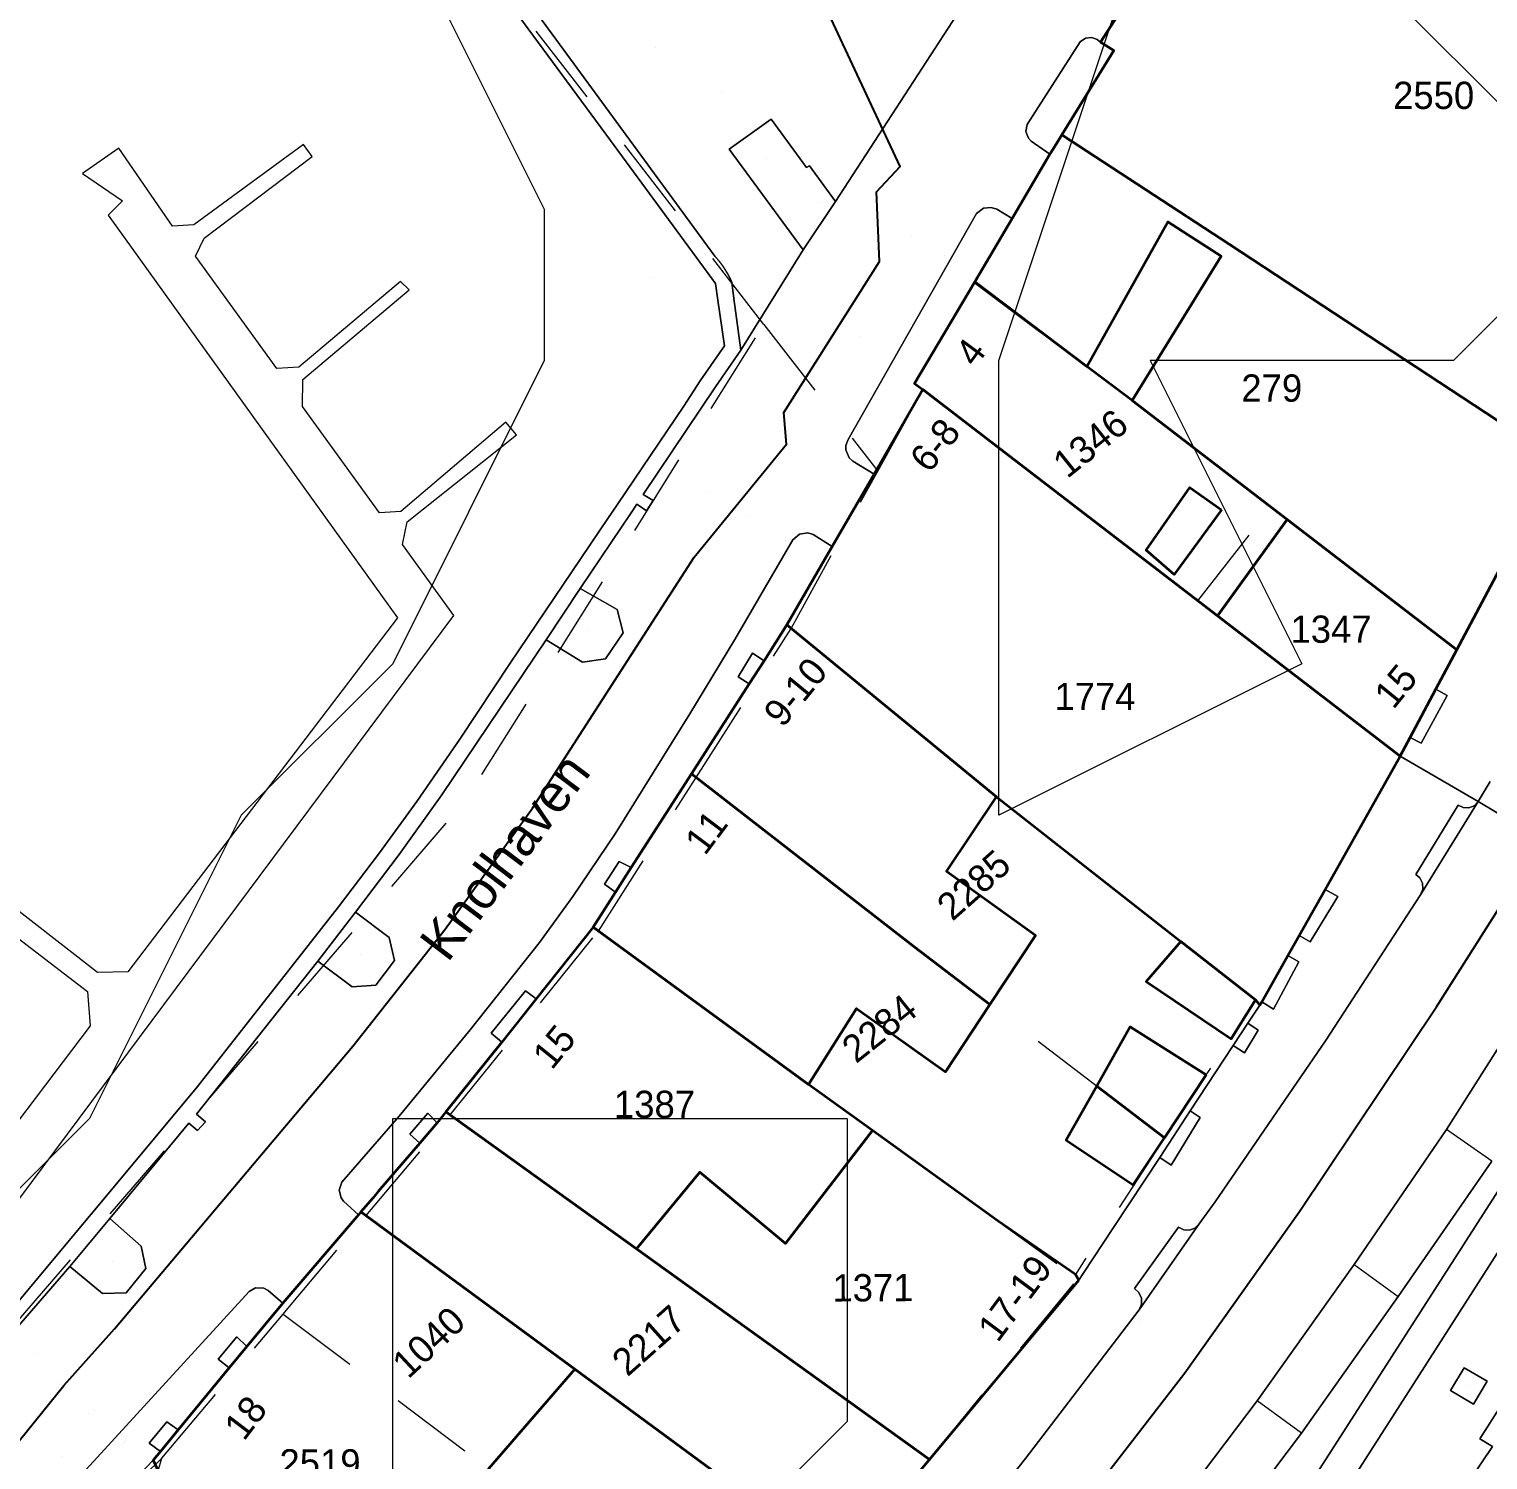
# Model space of a CAD drawing. Header units: metres. Extents: x 0 to 105485, y 0 to 425721.
# Drawn here: x 105230.5 to 105278.64, y 425566.23 to 425613.44 of the extents above; entities that cross this region are included whole.
import ezdxf
from ezdxf.enums import TextEntityAlignment as Align

# ---------------------------------------------------------------- set-up
doc = ezdxf.new("R2010")
doc.units = ezdxf.units.M
doc.header["$MEASUREMENT"] = 0
doc.linetypes.add('KG-PERCEEL-SO', pattern=[19, 5.5, -4, 5.5, -4])
for name, color, linetype, lineweight in [('B-XX-GK-KADEMUUR-G', 150, 'Continuous', 18), ('B-XX-GR-BEPLANTING_CULTUUR_VASTE PLANTENVAK-G', 90, 'Continuous', 18), ('B-XX-GR-BOOM-G', 90, 'Continuous', 13), ('B-XX-GR-STRUIK-G', 90, 'Continuous', 13), ('B-XX-IE-MEUBILAIR-G', 7, 'Continuous', 18), ('B-XX-IE-MEUBILAIR_WATERWEGMEUBILAIR-G', 150, 'Continuous', 18), ('B-XX-IE-MEUBILAIR_WEGMEUBILAIR-G', 7, 'Continuous', 18), ('B-XX-KG-GRENS_PERCEEL-G', 150, 'KG-PERCEEL-SO', 18), ('B-XX-KG-GRENS_PERCEEL-T', 150, 'KG-PERCEEL-SO', 18), ('B-XX-KW-KUNSTWERK_STEIGER-G', 170, 'Continuous', 18), ('B-XX-OG-BEBOUWING-G', 7, 'Continuous', 35), ('B-XX-OG-BEBOUWING_HUISNUMMER-T', 7, 'Continuous', 18), ('B-XX-OG-BEBOUWING_STRAATNAAM-T', 7, 'Continuous', 18), ('B-XX-OG-GRENS-G', 7, 'Continuous', 18), ('B-XX-OG-TERREIN_ERF-G', 7, 'Continuous', 18), ('B-XX-OG-WATER_HAVEN-G', 170, 'Continuous', 18), ('B-XX-VH-ONVERHARD_ZAND-G', 210, 'Continuous', 18), ('B-XX-VH-OPENVERHARDING-G', 90, 'Continuous', 18), ('B-XX-VH-OPENVERHARDING_SIERBESTRATING-G', 90, 'Continuous', 18), ('B-XX-VW-MARKERING-G', 7, 'Continuous', 18)]:
    doc.layers.add(name, color=color, linetype=linetype, lineweight=lineweight)
doc.layers.add('GIS-WEGVAKKEN', color=2, linetype='Continuous')

msp = doc.modelspace()

# ---------------------------------------------------------------- linework, layer by layer
at = {"layer": 'B-XX-GK-KADEMUUR-G', "ltscale": 0.5}
for points in [[(105245.054, 425616.057), (105249.686, 425609.76), (105253.15, 425605.045), (105253.224, 425604.495), (105253.45, 425602.986), (105252.648, 425601.839), (105252.102, 425600.999), (105249.907, 425597.748), (105249.602, 425597.295), (105246.375, 425592.517), (105244.721, 425590.008), (105243.292, 425587.953), (105242.064, 425586.266), (105240.713, 425584.484), (105236.031, 425578.511), (105229.011, 425570.107)], [(105229.306, 425569.692), (105231.841, 425572.617), (105233.161, 425574.193), (105235.772, 425577.338), (105236.06, 425577.104), (105236.319, 425577.388), (105236.021, 425577.639), (105240.026, 425582.685), (105241.274, 425584.305), (105242.711, 425586.209), (105244.119, 425588.17), (105247.562, 425593.288), (105248.69, 425594.984), (105250.046, 425597.003), (105250.343, 425597.445), (105250.555, 425597.761), (105250.878, 425597.55), (105251.096, 425597.889), (105250.763, 425598.082), (105253.15, 425601.64), (105253.991, 425602.841), (105253.757, 425604.554), (105253.687, 425605.095), (105253.687, 425605.095), (105253.683, 425605.104), (105253.679, 425605.114), (105253.675, 425605.123), (105253.67, 425605.133), (105253.666, 425605.142), (105253.662, 425605.151), (105253.657, 425605.161), (105253.653, 425605.17), (105253.649, 425605.179), (105253.644, 425605.189), (105253.64, 425605.198), (105253.635, 425605.207), (105253.631, 425605.217), (105253.626, 425605.226), (105253.622, 425605.235), (105253.617, 425605.244), (105253.613, 425605.254), (105253.608, 425605.263), (105253.603, 425605.272), (105253.598, 425605.281), (105253.594, 425605.29), (105253.589, 425605.299), (105253.584, 425605.308), (105253.579, 425605.317), (105253.574, 425605.327), (105253.57, 425605.336), (105253.565, 425605.345), (105253.56, 425605.354), (105253.555, 425605.363), (105253.55, 425605.372), (105253.544, 425605.381), (105253.539, 425605.39), (105253.534, 425605.399), (105253.529, 425605.407), (105253.524, 425605.416), (105253.519, 425605.425), (105253.513, 425605.434), (105253.508, 425605.443), (105253.503, 425605.452), (105253.498, 425605.461), (105253.492, 425605.469), (105253.487, 425605.478), (105253.481, 425605.487), (105253.476, 425605.496), (105253.47, 425605.504), (105253.465, 425605.513), (105253.459, 425605.522), (105253.454, 425605.53), (105253.448, 425605.539), (105253.443, 425605.548), (105253.437, 425605.556), (105253.431, 425605.565), (105253.425, 425605.573), (105253.42, 425605.582), (105253.414, 425605.591), (105253.408, 425605.599), (105253.402, 425605.608), (105253.396, 425605.616), (105253.391, 425605.624), (105253.385, 425605.633), (105253.379, 425605.641), (105253.373, 425605.65), (105253.367, 425605.658), (105253.361, 425605.666), (105253.355, 425605.675), (105253.348, 425605.683), (105253.342, 425605.691), (105253.336, 425605.7), (105253.33, 425605.708), (105253.324, 425605.716), (105253.318, 425605.724), (105253.311, 425605.732), (105253.305, 425605.741), (105253.299, 425605.749), (105253.292, 425605.757), (105253.286, 425605.765), (105253.28, 425605.773), (105253.273, 425605.781), (105253.267, 425605.789), (105253.26, 425605.797), (105253.254, 425605.805), (105253.247, 425605.813), (105253.241, 425605.821), (105253.234, 425605.829), (105253.227, 425605.837), (105253.221, 425605.845), (105253.214, 425605.853), (105253.207, 425605.86), (105253.201, 425605.868), (105253.194, 425605.876), (105253.187, 425605.884), (105253.18, 425605.891), (105253.174, 425605.899), (105253.167, 425605.907), (105253.16, 425605.915), (105253.153, 425605.922), (105253.146, 425605.93), (105253.139, 425605.937), (105253.132, 425605.945), (105253.132, 425605.945), (105246.38, 425615.172)]]:
    msp.add_lwpolyline(points, dxfattribs=at)
at = {"layer": 'B-XX-GR-BEPLANTING_CULTUUR_VASTE PLANTENVAK-G', "ltscale": 0.5}
msp.add_lwpolyline([(105257.112, 425607.754), (105256.257, 425608.923), (105256.159, 425608.871), (105254.984, 425610.472), (105253.6, 425609.481), (105256.044, 425606.156)], close=True, dxfattribs=at)
at = {"layer": 'B-XX-GR-BOOM-G', "color": 0, "true_color": 0x604a38}
for points in [[(105254.85, 425609.186, 2.146), (105254.85, 425609.186, 4.946)], [(105248.97, 425593.615, 2.089), (105248.97, 425593.615, 4.889)], [(105241.451, 425582.9, 2.079), (105241.451, 425582.9, 4.879)], [(105233.266, 425572.774, 2.083), (105233.266, 425572.774, 4.883)], [(105278.048, 425568.686, 3.113), (105278.048, 425568.686, 5.913)]]:
    msp.add_polyline3d(points, dxfattribs=at)
at = {"layer": 'B-XX-GR-STRUIK-G', "ltscale": 0.5}
for points in [[(105254.753, 425592.599), (105254.369, 425592.851), (105253.899, 425592.072), (105254.265, 425591.84)], [(105276.924, 425591.658), (105276.079, 425590.069), (105276.436, 425589.875), (105277.296, 425591.456)], [(105250.372, 425585.773), (105249.976, 425585.972), (105249.493, 425585.227), (105249.854, 425584.965)], [(105273.269, 425585.054), (105272.411, 425583.533), (105272.78, 425583.324), (105273.687, 425584.819)], [(105272.037, 425582.871), (105271.179, 425581.35), (105271.57, 425581.109), (105272.402, 425582.666)], [(105247.236, 425581.444), (105246.88, 425581.707), (105245.75, 425580.314), (105246.096, 425580.019)], [(105270.72, 425580.638), (105270.238, 425579.905), (105270.611, 425579.659), (105271.062, 425580.413)], [(105243.967, 425577.357), (105243.665, 425577.674), (105243.066, 425576.974), (105243.394, 425576.688)], [(105268.817, 425577.745), (105267.809, 425576.213), (105268.19, 425575.962), (105269.14, 425577.532)], [(105237.683, 425569.973), (105237.359, 425570.29), (105236.745, 425569.556), (105237.107, 425569.273)], [(105235.42, 425567.221), (105235.045, 425567.493), (105234.464, 425566.782), (105234.833, 425566.507)]]:
    msp.add_lwpolyline(points, close=True, dxfattribs=at)
at = {"layer": 'B-XX-IE-MEUBILAIR-G', "color": 0, "true_color": 0x604a38}
for points in [[(105253.34, 425611.352, 2.109), (105253.34, 425611.352, 5.109)], [(105257.337, 425608.047, 2.148), (105257.337, 425608.047, 5.148)], [(105256.655, 425607.713, 2.131), (105256.655, 425607.713, 5.131)], [(105258.478, 425607.239, 2.211), (105258.478, 425607.239, 5.211)], [(105259.622, 425606.629, 2.265), (105259.622, 425606.629, 5.265)], [(105260.718, 425605.982, 2.32), (105260.718, 425605.982, 5.32)], [(105257.891, 425603.284, 2.221), (105257.891, 425603.284, 3.721)], [(105251.61, 425598.894, 2.033), (105251.61, 425598.894, 5.033)], [(105252.859, 425598.16, 2.085), (105252.859, 425598.16, 5.085)], [(105254.188, 425597.373, 2.137), (105254.188, 425597.373, 5.137)], [(105255.477, 425596.572, 2.211), (105255.477, 425596.572, 5.211)], [(105271.279, 425580.922, 2.528), (105271.279, 425580.922, 4.028)], [(105273.281, 425580.059, 2.401), (105273.281, 425580.059, 3.901)], [(105241.863, 425575.04, 2.211), (105241.863, 425575.04, 3.711)], [(105269.636, 425574.746, 2.37), (105269.636, 425574.746, 3.87)], [(105267.161, 425570.777, 2.36), (105267.161, 425570.777, 3.86)], [(105230.679, 425569.73, 2.058), (105230.679, 425569.73, 5.058)], [(105231.458, 425568.637, 2.089), (105231.458, 425568.637, 5.089)], [(105231.563, 425568.782, 2.088), (105231.563, 425568.782, 5.088)], [(105232.474, 425567.765, 2.126), (105232.474, 425567.765, 5.126)], [(105232.655, 425567.858, 2.129), (105232.655, 425567.858, 5.129)], [(105235.182, 425567.807, 2.247), (105235.182, 425567.807, 3.747)], [(105233.609, 425566.818, 2.183), (105233.609, 425566.818, 5.183)], [(105233.668, 425566.86, 2.183), (105233.668, 425566.86, 5.183)], [(105231.575, 425566.35, 2.122), (105231.575, 425566.35, 3.622)], [(105263.379, 425566.275, 2.354), (105263.379, 425566.275, 3.854)]]:
    msp.add_polyline3d(points, dxfattribs=at)
at = {"layer": 'B-XX-IE-MEUBILAIR_WATERWEGMEUBILAIR-G', "color": 0, "true_color": 0x604a38}
for points in [[(105251.105, 425605.233, 1.324), (105251.105, 425605.233, 2.824)], [(105237.959, 425584.963, 0), (105237.959, 425584.963, 1.5)]]:
    msp.add_polyline3d(points, dxfattribs=at)
at = {"layer": 'B-XX-IE-MEUBILAIR_WEGMEUBILAIR-G', "color": 0, "true_color": 0x604a38}
msp.add_polyline3d([(105251.185, 425612.832, 2.07), (105251.185, 425612.832, 3.57)], dxfattribs=at)
at = {"layer": 'B-XX-KG-GRENS_PERCEEL-G', "ltscale": 0.5, "flags": 128}
for points in [[(105254.747, 425603.697), (105236.924, 425626.641), (105240.378, 425646.823)], [(105264.577, 425609.948), (105266.299, 425612.734), (105265.85, 425612.998), (105269.908, 425619.285), (105270.326, 425619.08), (105272.385, 425622.224), (105273.103, 425621.813), (105273.662, 425622.622), (105280.936, 425618.007), (105281.024, 425618.127), (105289.106, 425613.101), (105286.312, 425608.88), (105286.94, 425608.527), (105281.208, 425599.576), (105280.494, 425599.511)], [(105261.687, 425605.079), (105264.301, 425609.501), (105264.577, 425609.948)], [(105264.577, 425609.948), (105280.494, 425599.511)], [(105261.687, 425605.079), (105259.72, 425601.751), (105259.99, 425601.545)], [(105261.687, 425605.079), (105266.901, 425601.185), (105271.483, 425597.669)], [(105102.855, 425457.251), (105113.429, 425463.212), (105126.736, 425472.787), (105143.804, 425488.16), (105176.104, 425517.108), (105213.894, 425553.271), (105230.091, 425570.765), (105244.911, 425587.989), (105254.747, 425603.697)], [(105254.747, 425603.697), (105258.508, 425598.857)], [(105258.508, 425598.857), (105259.99, 425601.545)], [(105259.99, 425601.545), (105264.515, 425598.073), (105269.071, 425594.576)], [(105277.618, 425592.962), (105280.972, 425599.277), (105280.494, 425599.511)], [(105255.646, 425593.667), (105258.508, 425598.857)], [(105269.071, 425594.576), (105271.483, 425597.669)], [(105271.483, 425597.669), (105277.618, 425592.962)], [(105269.071, 425594.576), (105275.75, 425589.451)], [(105252.511, 425588.742), (105255.646, 425593.667)], [(105255.646, 425593.667), (105262.424, 425588.105), (105270.962, 425581.411)], [(105275.75, 425589.451), (105277.618, 425592.962)], [(105270.962, 425581.411), (105271.116, 425581.239), (105275.75, 425589.451)], [(105249.287, 425583.677), (105252.511, 425588.742)], [(105252.511, 425588.742), (105259.695, 425583.169), (105267.971, 425576.862)], [(105244.397, 425577.614), (105244.911, 425578.251), (105249.287, 425583.677)], [(105249.287, 425583.677), (105257.299, 425577.837), (105258.33, 425577.096)], [(105267.971, 425576.862), (105269.348, 425578.932), (105270.962, 425581.411)], [(105241.62, 425574.294), (105243.993, 425577.114), (105244.397, 425577.614)], [(105244.397, 425577.614), (105250.54, 425573.199)], [(105250.54, 425573.199), (105252.64, 425575.726), (105255.458, 425573.367), (105258.33, 425577.096)], [(105258.33, 425577.096), (105265.113, 425572.216)], [(105267.971, 425576.862), (105265.026, 425572.345), (105265.113, 425572.216)], [(105238.884, 425571.044), (105239.15, 425571.36), (105241.62, 425574.294)], [(105241.62, 425574.294), (105248.51, 425569.223)], [(105250.54, 425573.199), (105260.209, 425566.25)], [(105260.209, 425566.25), (105265.113, 425572.216)], [(105234.881, 425566.288), (105238.884, 425571.044)], [(105238.884, 425571.044), (105245.666, 425565.942)], [(105245.666, 425565.942), (105248.51, 425569.223)], [(105248.51, 425569.223), (105257.295, 425562.757)], [(105229.774, 425561.299), (105234.881, 425566.288)], [(105239.394, 425561.658), (105234.765, 425565.871), (105234.881, 425566.288)], [(105257.295, 425562.757), (105260.209, 425566.25)]]:
    msp.add_lwpolyline(points, dxfattribs=at)
at = {"layer": 'B-XX-KW-KUNSTWERK_STEIGER-G', "ltscale": 0.5}
for points in [[(105228.964, 425573.234), (105244.523, 425594.089), (105242.825, 425596.432), (105242.981, 425597.184), (105246.587, 425600.048), (105246.231, 425600.466), (105242.772, 425597.523), (105242.066, 425597.479), (105239.524, 425600.987), (105239.536, 425601.88), (105243.046, 425604.841), (105242.758, 425605.116), (105239.407, 425602.282), (105238.681, 425602.237), (105235.989, 425605.949), (105236.277, 425606.54), (105239.843, 425609.237), (105239.56, 425609.634), (105235.943, 425606.979), (105235.237, 425606.936), (105233.461, 425609.513), (105232.263, 425608.679), (105233.584, 425607.773), (105233.113, 425607.3), (105242.657, 425594.012), (105233.761, 425582.333), (105232.755, 425582.317), (105227.025, 425586.764)], [(105226.55, 425586.192), (105232.43, 425581.683), (105232.522, 425580.559), (105228.293, 425574.99)]]:
    msp.add_lwpolyline(points, dxfattribs=at)
at = {"layer": 'B-XX-OG-BEBOUWING-G', "ltscale": 0.5}
msp.add_lwpolyline([(105269.908, 425619.285), (105265.853, 425613.003), (105266.299, 425612.734), (105264.577, 425609.948), (105270.102, 425606.343), (105280.494, 425599.511), (105281.208, 425599.576), (105281.543, 425600.098), (105281.974, 425600.772), (105283.149, 425602.606), (105286.837, 425608.365), (105286.257, 425608.743), (105286.382, 425608.931), (105288.224, 425611.692), (105288.233, 425611.619), (105288.337, 425611.8), (105288.243, 425611.875), (105288.464, 425612.227), (105289.002, 425613.081), (105288.93, 425613.125), (105286.437, 425614.652)], dxfattribs=at)
for points in [[(105277.618, 425592.962), (105280.972, 425599.277), (105280.494, 425599.511), (105270.102, 425606.343), (105264.577, 425609.948), (105264.301, 425609.501), (105264.188, 425609.308), (105262.938, 425607.189), (105261.705, 425605.097), (105265.403, 425602.304), (105268.078, 425607.075), (105269.839, 425605.944), (105266.901, 425601.185), (105272.021, 425597.256)], [(105261.705, 425605.097), (105259.72, 425601.751), (105259.99, 425601.545), (105269.722, 425594.077), (105272.021, 425597.256), (105266.901, 425601.185), (105265.403, 425602.304)], [(105259.99, 425601.545), (105258.383, 425598.76), (105257.003, 425596.368), (105255.51, 425593.779), (105262.424, 425588.105), (105268.508, 425583.332), (105270.966, 425581.416), (105271.116, 425581.239), (105271.179, 425581.35), (105272.037, 425582.871), (105272.411, 425583.533), (105273.269, 425585.054), (105275.75, 425589.451), (105269.722, 425594.077)], [(105269.849, 425597.577), (105268.289, 425595.449), (105267.359, 425596.246), (105268.801, 425598.312)], [(105275.75, 425589.451), (105276.079, 425590.069), (105276.924, 425591.658), (105277.618, 425592.962), (105272.021, 425597.256), (105269.722, 425594.077)], [(105255.51, 425593.779), (105254.753, 425592.599), (105254.265, 425591.84), (105252.355, 425588.863), (105259.695, 425583.169), (105262.207, 425581.255), (105263.712, 425583.53), (105260.776, 425585.65), (105262.424, 425588.105)], [(105252.355, 425588.863), (105250.372, 425585.773), (105249.854, 425584.965), (105249.11, 425583.806), (105256.219, 425578.614), (105257.806, 425581.129), (105260.742, 425579.039), (105262.207, 425581.255), (105259.695, 425583.169)], [(105256.219, 425578.614), (105249.11, 425583.806), (105247.236, 425581.444), (105246.096, 425580.019), (105244.254, 425577.716), (105250.54, 425573.199), (105252.64, 425575.726), (105255.458, 425573.367), (105258.33, 425577.096)], [(105268.508, 425583.332), (105267.358, 425582.012), (105270.172, 425580.129), (105270.966, 425581.416)], [(105269.348, 425578.932), (105266.834, 425580.519), (105265.732, 425578.568), (105267.971, 425576.862)], [(105265.732, 425578.568), (105264.721, 425576.779), (105266.937, 425575.308), (105267.971, 425576.862)], [(105250.54, 425573.199), (105244.254, 425577.716), (105243.967, 425577.357), (105243.394, 425576.688), (105242.024, 425575.087), (105241.841, 425574.872), (105241.452, 425574.418), (105248.51, 425569.223), (105257.295, 425562.757), (105260.209, 425566.25)], [(105265.146, 425572.167), (105265.026, 425572.345), (105262.48, 425574.11), (105258.33, 425577.096), (105255.458, 425573.367), (105252.64, 425575.726), (105250.54, 425573.199), (105260.209, 425566.25)], [(105248.51, 425569.223), (105241.452, 425574.418), (105241.37, 425574.322), (105238.876, 425571.407), (105237.683, 425569.973), (105237.107, 425569.273), (105235.42, 425567.221), (105234.833, 425566.507), (105234.597, 425566.22), (105234.765, 425565.871), (105239.395, 425561.659), (105241.452, 425563.871), (105242.996, 425562.704), (105243.569, 425563.502), (105244.079, 425563.149), (105245.993, 425565.691), (105245.663, 425565.939)], [(105257.295, 425562.757), (105248.51, 425569.223), (105245.663, 425565.939), (105245.993, 425565.691), (105254.491, 425559.397)]]:
    msp.add_lwpolyline(points, close=True, dxfattribs=at)
at = {"layer": 'B-XX-OG-GRENS-G'}
msp.add_polyline3d([(105227.5, 425632.5, 1.041), (105237.5, 425622.5, 0.906), (105242.5, 425617.5, 1.115), (105247.5, 425607.5, 1.877), (105247.5, 425602.5, 0.764), (105242.5, 425592.5, 1.544), (105237.5, 425587.5, 2.099), (105232.5, 425577.5, 1.138), (105227.5, 425572.5, 1.625)], dxfattribs=at)
for points in [[(105267.5, 425617.5, 2.531), (105272.5, 425617.5, 2.629), (105282.5, 425607.5, 2.334), (105277.5, 425602.5, 2.637), (105267.5, 425602.5, 2.773), (105272.5, 425592.5, 2.582), (105262.5, 425587.5, 3.66), (105262.5, 425602.5, 2.434)], [(105242.5, 425577.5, 2.231), (105257.5, 425577.5, 2.447), (105257.5, 425567.5, 2.452), (105252.5, 425562.5, 2.438), (105242.5, 425562.5, 2.477)]]:
    msp.add_polyline3d(points, close=True, dxfattribs=at)
at = {"layer": 'B-XX-OG-TERREIN_ERF-G', "ltscale": 0.5}
for points in [[(105269.839, 425605.944), (105268.078, 425607.075), (105265.403, 425602.304), (105266.901, 425601.185)], [(105267.359, 425596.246), (105268.289, 425595.449), (105269.849, 425597.577), (105268.801, 425598.312)], [(105270.238, 425579.905), (105270.72, 425580.638), (105271.116, 425581.239), (105270.966, 425581.416), (105270.172, 425580.129), (105267.358, 425582.012), (105268.508, 425583.332), (105262.424, 425588.105), (105260.776, 425585.65), (105263.712, 425583.53), (105262.207, 425581.255), (105260.742, 425579.039), (105257.806, 425581.129), (105256.219, 425578.614), (105258.33, 425577.096), (105262.48, 425574.11), (105265.026, 425572.345), (105265.146, 425572.167), (105265.287, 425572.381), (105266.289, 425573.904), (105267.809, 425576.213), (105268.817, 425577.745)], [(105265.732, 425578.568), (105266.834, 425580.519), (105269.348, 425578.932), (105267.971, 425576.862), (105266.937, 425575.308), (105264.721, 425576.779)]]:
    msp.add_lwpolyline(points, close=True, dxfattribs=at)
at = {"layer": 'B-XX-OG-WATER_HAVEN-G', "ltscale": 0.5}
msp.add_lwpolyline([(105229.011, 425570.107), (105236.031, 425578.511), (105240.713, 425584.484), (105242.064, 425586.266), (105243.292, 425587.953), (105244.721, 425590.008), (105246.375, 425592.517), (105249.602, 425597.295), (105249.907, 425597.748), (105252.102, 425600.999), (105252.648, 425601.839), (105253.45, 425602.986), (105253.224, 425604.495), (105253.15, 425605.045), (105249.686, 425609.76), (105245.054, 425616.057)], dxfattribs=at)
at = {"layer": 'B-XX-VH-ONVERHARD_ZAND-G', "ltscale": 0.5}
for points in [[(105248.69, 425594.984), (105247.562, 425593.288), (105248.762, 425592.549), (105249.52, 425592.665), (105250.105, 425593.521), (105249.903, 425594.285)], [(105241.274, 425584.305), (105240.026, 425582.685), (105241.159, 425581.836), (105241.941, 425581.895), (105242.56, 425582.712), (105242.385, 425583.465)], [(105233.161, 425574.193), (105231.841, 425572.617), (105232.926, 425571.728), (105233.708, 425571.74), (105234.353, 425572.545), (105234.201, 425573.283)], [(105277.41, 425568.517), (105278.161, 425568.069), (105278.613, 425568.828), (105277.862, 425569.275)]]:
    msp.add_lwpolyline(points, close=True, dxfattribs=at)
at = {"layer": 'B-XX-VH-OPENVERHARDING-G', "ltscale": 0.5}
for points in [[(105232.266, 425565.784), (105237.768, 425571.788), (105237.978, 425571.91), (105238.247, 425571.902), (105238.39, 425571.824), (105238.876, 425571.407), (105241.37, 425574.322), (105240.88, 425574.769), (105240.797, 425574.883), (105240.738, 425575.128), (105240.821, 425575.395), (105242.711, 425577.578), (105245.061, 425580.426), (105247.339, 425583.308), (105248.441, 425584.821), (105249.836, 425586.889), (105252.308, 425590.845), (105253.795, 425593.303), (105255.705, 425596.59), (105255.922, 425596.773), (105256.203, 425596.815), (105256.373, 425596.761), (105257.003, 425596.368), (105258.383, 425598.76), (105257.684, 425599.181), (105257.558, 425599.296), (105257.451, 425599.557), (105257.456, 425599.699), (105257.534, 425599.899), (105261.762, 425607.356), (105261.992, 425607.526), (105262.249, 425607.555), (105262.431, 425607.494), (105262.938, 425607.189), (105264.188, 425609.308), (105263.573, 425609.743), (105263.48, 425609.838), (105263.398, 425610.061), (105263.441, 425610.294), (105265.183, 425613.023), (105265.361, 425613.138), (105265.572, 425613.158), (105265.747, 425613.094), (105265.853, 425613.003), (105269.908, 425619.285)], [(105262.691, 425616.343), (105257.112, 425607.754), (105256.044, 425606.156), (105253.991, 425602.841), (105253.15, 425601.64), (105250.763, 425598.082), (105251.096, 425597.889), (105250.878, 425597.55), (105250.555, 425597.761), (105250.343, 425597.445), (105250.046, 425597.003), (105248.69, 425594.984), (105249.903, 425594.285), (105250.105, 425593.521), (105249.52, 425592.665), (105248.762, 425592.549), (105247.562, 425593.288), (105244.119, 425588.17), (105242.711, 425586.209), (105241.274, 425584.305), (105242.385, 425583.465), (105242.56, 425582.712), (105241.941, 425581.895), (105241.159, 425581.836), (105240.026, 425582.685), (105236.021, 425577.639), (105236.319, 425577.388), (105236.06, 425577.104), (105235.772, 425577.338), (105233.161, 425574.193), (105234.201, 425573.283), (105234.353, 425572.545), (105233.708, 425571.74), (105232.926, 425571.728), (105231.841, 425572.617), (105229.306, 425569.692)], [(105280.972, 425599.277), (105277.618, 425592.962), (105276.924, 425591.658), (105277.296, 425591.456), (105276.436, 425589.875), (105276.079, 425590.069), (105275.75, 425589.451), (105278.317, 425587.956), (105278.719, 425588.614)], [(105258.88, 425560.602), (105263.379, 425566.275), (105267.13, 425571.186), (105267.206, 425571.37), (105267.205, 425571.569), (105267.126, 425571.751), (105266.981, 425571.889), (105268.43, 425573.908), (105268.602, 425573.822), (105268.794, 425573.812), (105268.973, 425573.88), (105269.11, 425574.016), (105269.636, 425574.746), (105273.281, 425580.059), (105276.419, 425584.876), (105276.488, 425585.06), (105276.48, 425585.256), (105276.395, 425585.434), (105276.267, 425585.551), (105277.661, 425587.839), (105277.827, 425587.755), (105278.014, 425587.747), (105278.187, 425587.817), (105278.317, 425587.956), (105275.75, 425589.451), (105273.269, 425585.054), (105273.687, 425584.819), (105272.78, 425583.324), (105272.411, 425583.533), (105272.037, 425582.871), (105272.402, 425582.666), (105271.57, 425581.109), (105271.179, 425581.35), (105271.116, 425581.239), (105270.72, 425580.638), (105271.062, 425580.413), (105270.611, 425579.659), (105270.238, 425579.905), (105268.817, 425577.745), (105269.14, 425577.532), (105268.19, 425575.962), (105267.809, 425576.213), (105266.289, 425573.904), (105265.287, 425572.381), (105265.146, 425572.167), (105260.209, 425566.25), (105257.295, 425562.757)], [(105278.719, 425588.614), (105278.317, 425587.956), (105282.538, 425585.434)], [(105281.956, 425584.515), (105277.278, 425577.13), (105274.232, 425572.682), (105271.027, 425568.182), (105267.828, 425563.942)], [(105269.127, 425559.755), (105284.179, 425583.219)], [(105285.339, 425577.837), (105278.379, 425566.933), (105278.797, 425566.674), (105278.084, 425565.632), (105277.891, 425565.693), (105277.655, 425565.852), (105272.098, 425557.236), (105272.491, 425556.918), (105276.93, 425553.207), (105277.067, 425553.361), (105279.957, 425556.777)], [(105278.77, 425576.084), (105275.681, 425571.628), (105272.485, 425567.111), (105269.245, 425562.816), (105267.693, 425560.73), (105268.31, 425560.249), (105267.291, 425558.98), (105266.683, 425559.469), (105265.91, 425558.49), (105262.505, 425554.285), (105259.078, 425550.125), (105254.762, 425544.992), (105252.02, 425541.772), (105251.653, 425541.377), (105248.224, 425537.682), (105248.17, 425537.628), (105247.768, 425537.224), (105244.547, 425533.988), (105244.339, 425533.779), (105244.145, 425533.583), (105240.888, 425530.305), (105240.819, 425530.236), (105239.933, 425529.268)], [(105269.245, 425562.816), (105272.485, 425567.111), (105275.681, 425571.628), (105278.77, 425576.084)]]:
    msp.add_lwpolyline(points, dxfattribs=at)
for points in [[(105265.853, 425613.003), (105265.747, 425613.094), (105265.572, 425613.158), (105265.361, 425613.138), (105265.183, 425613.023), (105263.441, 425610.294), (105263.398, 425610.061), (105263.48, 425609.838), (105263.573, 425609.743), (105264.188, 425609.308), (105264.301, 425609.501), (105264.577, 425609.948), (105266.299, 425612.734)], [(105261.705, 425605.097), (105262.938, 425607.189), (105262.431, 425607.494), (105262.249, 425607.555), (105261.992, 425607.526), (105261.762, 425607.356), (105257.534, 425599.899), (105257.456, 425599.699), (105257.451, 425599.557), (105257.558, 425599.296), (105257.684, 425599.181), (105258.383, 425598.76), (105259.99, 425601.545), (105259.72, 425601.751)], [(105249.976, 425585.972), (105250.372, 425585.773), (105252.355, 425588.863), (105254.265, 425591.84), (105253.899, 425592.072), (105254.369, 425592.851), (105254.753, 425592.599), (105255.51, 425593.779), (105257.003, 425596.368), (105256.373, 425596.761), (105256.203, 425596.815), (105255.922, 425596.773), (105255.705, 425596.59), (105253.795, 425593.303), (105252.308, 425590.845), (105249.836, 425586.889), (105248.441, 425584.821), (105247.339, 425583.308), (105245.061, 425580.426), (105242.711, 425577.578), (105240.821, 425575.395), (105240.738, 425575.128), (105240.797, 425574.883), (105240.88, 425574.769), (105241.37, 425574.322), (105241.452, 425574.418), (105241.841, 425574.872), (105242.024, 425575.087), (105243.394, 425576.688), (105243.066, 425576.974), (105243.665, 425577.674), (105243.967, 425577.357), (105244.254, 425577.716), (105246.096, 425580.019), (105245.75, 425580.314), (105246.88, 425581.707), (105247.236, 425581.444), (105249.11, 425583.806), (105249.854, 425584.965), (105249.493, 425585.227)], [(105274.232, 425572.682), (105277.278, 425577.13), (105281.956, 425584.515), (105282.538, 425585.434), (105278.317, 425587.956), (105276.419, 425584.876), (105273.281, 425580.059), (105269.636, 425574.746), (105269.11, 425574.016), (105267.13, 425571.186), (105263.379, 425566.275), (105258.88, 425560.602), (105254.13, 425554.753), (105253.004, 425553.386), (105252.283, 425552.577), (105256.243, 425549.562), (105257.704, 425551.305), (105261.128, 425555.448), (105264.453, 425559.604), (105267.828, 425563.942), (105271.027, 425568.182)], [(105278.317, 425587.956), (105278.187, 425587.817), (105278.014, 425587.747), (105277.827, 425587.755), (105277.661, 425587.839), (105276.267, 425585.551), (105276.395, 425585.434), (105276.48, 425585.256), (105276.488, 425585.06), (105276.419, 425584.876)], [(105285.667, 425577.652), (105283.924, 425578.79), (105284.578, 425579.793), (105286.058, 425578.821), (105288.524, 425582.712), (105287.276, 425583.444), (105286.238, 425581.87), (105285.079, 425582.629), (105269.974, 425559.033), (105272.098, 425557.236), (105277.655, 425565.852), (105277.891, 425565.693), (105278.084, 425565.632), (105278.797, 425566.674), (105278.379, 425566.933), (105285.339, 425577.837)], [(105285.079, 425582.629), (105284.674, 425582.894), (105284.433, 425583.052), (105284.179, 425583.219), (105269.127, 425559.755), (105269.347, 425559.569), (105269.597, 425559.383), (105269.974, 425559.033)], [(105269.11, 425574.016), (105268.973, 425573.88), (105268.794, 425573.812), (105268.602, 425573.822), (105268.43, 425573.908), (105266.981, 425571.889), (105267.126, 425571.751), (105267.205, 425571.569), (105267.206, 425571.37), (105267.13, 425571.186)], [(105237.107, 425569.273), (105236.745, 425569.556), (105237.359, 425570.29), (105237.683, 425569.973), (105238.876, 425571.407), (105238.39, 425571.824), (105238.247, 425571.902), (105237.978, 425571.91), (105237.768, 425571.788), (105232.266, 425565.784), (105232.121, 425565.537), (105232.085, 425565.399), (105232.048, 425565.26), (105232.052, 425564.974), (105232.134, 425564.7), (105232.341, 425564.398), (105232.62, 425564.147), (105234.597, 425566.22), (105234.833, 425566.507), (105234.464, 425566.782), (105235.045, 425567.493), (105235.42, 425567.221)], [(105277.41, 425568.517), (105277.862, 425569.275), (105278.613, 425568.828), (105278.161, 425568.069)]]:
    msp.add_lwpolyline(points, close=True, dxfattribs=at)
at = {"layer": 'B-XX-VH-OPENVERHARDING_SIERBESTRATING-G', "ltscale": 0.5}
msp.add_lwpolyline([(105246.38, 425615.172), (105253.132, 425605.945), (105253.132, 425605.945), (105253.139, 425605.937), (105253.146, 425605.93), (105253.153, 425605.922), (105253.16, 425605.915), (105253.167, 425605.907), (105253.174, 425605.899), (105253.18, 425605.891), (105253.187, 425605.884), (105253.194, 425605.876), (105253.201, 425605.868), (105253.207, 425605.86), (105253.214, 425605.853), (105253.221, 425605.845), (105253.227, 425605.837), (105253.234, 425605.829), (105253.241, 425605.821), (105253.247, 425605.813), (105253.254, 425605.805), (105253.26, 425605.797), (105253.267, 425605.789), (105253.273, 425605.781), (105253.28, 425605.773), (105253.286, 425605.765), (105253.292, 425605.757), (105253.299, 425605.749), (105253.305, 425605.741), (105253.311, 425605.732), (105253.318, 425605.724), (105253.324, 425605.716), (105253.33, 425605.708), (105253.336, 425605.7), (105253.342, 425605.691), (105253.348, 425605.683), (105253.355, 425605.675), (105253.361, 425605.666), (105253.367, 425605.658), (105253.373, 425605.65), (105253.379, 425605.641), (105253.385, 425605.633), (105253.391, 425605.624), (105253.396, 425605.616), (105253.402, 425605.608), (105253.408, 425605.599), (105253.414, 425605.591), (105253.42, 425605.582), (105253.425, 425605.573), (105253.431, 425605.565), (105253.437, 425605.556), (105253.443, 425605.548), (105253.448, 425605.539), (105253.454, 425605.53), (105253.459, 425605.522), (105253.465, 425605.513), (105253.47, 425605.504), (105253.476, 425605.496), (105253.481, 425605.487), (105253.487, 425605.478), (105253.492, 425605.469), (105253.498, 425605.461), (105253.503, 425605.452), (105253.508, 425605.443), (105253.513, 425605.434), (105253.519, 425605.425), (105253.524, 425605.416), (105253.529, 425605.407), (105253.534, 425605.399), (105253.539, 425605.39), (105253.544, 425605.381), (105253.55, 425605.372), (105253.555, 425605.363), (105253.56, 425605.354), (105253.565, 425605.345), (105253.57, 425605.336), (105253.574, 425605.327), (105253.579, 425605.317), (105253.584, 425605.308), (105253.589, 425605.299), (105253.594, 425605.29), (105253.598, 425605.281), (105253.603, 425605.272), (105253.608, 425605.263), (105253.613, 425605.254), (105253.617, 425605.244), (105253.622, 425605.235), (105253.626, 425605.226), (105253.631, 425605.217), (105253.635, 425605.207), (105253.64, 425605.198), (105253.644, 425605.189), (105253.649, 425605.179), (105253.653, 425605.17), (105253.657, 425605.161), (105253.662, 425605.151), (105253.666, 425605.142), (105253.67, 425605.133), (105253.675, 425605.123), (105253.679, 425605.114), (105253.683, 425605.104), (105253.687, 425605.095), (105253.687, 425605.095), (105253.757, 425604.554), (105253.991, 425602.841), (105256.044, 425606.156), (105253.6, 425609.481), (105254.984, 425610.472), (105256.159, 425608.871), (105256.257, 425608.923), (105257.112, 425607.754), (105262.691, 425616.343)], dxfattribs=at)
at = {"layer": 'B-XX-VW-MARKERING-G', "color": 0, "ltscale": 0.5, "true_color": 0x808080}
for points in [[(105278.77, 425576.084, 2.692), (105277.278, 425577.13, 2.48)], [(105274.232, 425572.682, 2.466), (105275.681, 425571.628, 2.62)], [(105272.485, 425567.111, 2.628), (105271.027, 425568.182, 2.453)]]:
    msp.add_polyline3d(points, dxfattribs=at)
at = {"layer": 'GIS-WEGVAKKEN'}
for points in [[(105228.729, 425565.09), (105231.65, 425568.69), (105233.32, 425570.56), (105241.18, 425579.88), (105244.23, 425583.74), (105247.11, 425587.73), (105252.45, 425596.02), (105255.49, 425599.74), (105255.41, 425600.79), (105258.56, 425605.77), (105258.46, 425608.07), (105259.25, 425608.91), (105255, 425618), (105263.97, 425636.936)], [(105250.624, 425546.38), (105255.09, 425552.03), (105262.67, 425561.37), (105268.64, 425569.11), (105272.42, 425574.43), (105276.94, 425581.18), (105280.77, 425587.22), (105284.564, 425593.542)]]:
    msp.add_lwpolyline(points, dxfattribs=at)

# ---------------------------------------------------------------- texts
at = {"layer": 'B-XX-KG-GRENS_PERCEEL-T'}
for s, p in [('2550', (105276.85, 425611.253)), ('279', (105271.508, 425601.596)), ('1347', (105273.465, 425593.641)), ('1774', (105265.674, 425591.42)), ('1387', (105251.139, 425577.962)), ('2519', (105240.102, 425566.134))]:
    msp.add_text(s, height=0.9, dxfattribs=at).set_placement(p, align=Align.MIDDLE_CENTER)
for s, rotation, p in [('1346', 38.7, (105265.521, 425599.775)), ('2285', 41.7, (105261.669, 425585.206)), ('2284', 38.5, (105258.558, 425580.474)), ('1371', 0.3, (105258.348, 425571.914)), ('2217', 41.7, (105250.948, 425570.179)), ('1040', 43, (105243.684, 425570.119))]:
    msp.add_text(s, height=0.9, rotation=rotation, dxfattribs=at).set_placement(p, align=Align.MIDDLE_CENTER)
at = {"layer": 'B-XX-OG-BEBOUWING_HUISNUMMER-T'}
for s, rotation, p in [('4', 53.5, (105261.565, 425602.789)), ('6-8', 52, (105260.393, 425599.719)), ('9-10', 50.6, (105255.788, 425591.573)), ('15', 50.8, (105275.596, 425591.767)), ('11', 53.1, (105252.846, 425586.945)), ('15', 51, (105247.824, 425579.869)), ('17-19', 53.2, (105263.026, 425571.574)), ('18', 52.7, (105237.641, 425567.63))]:
    msp.add_text(s, height=0.9, rotation=rotation, dxfattribs=at).set_placement(p, align=Align.MIDDLE_CENTER)
at = {"layer": 'B-XX-OG-BEBOUWING_STRAATNAAM-T'}
msp.add_text('Knolhaven', height=1.25, rotation=52.9, dxfattribs=at).set_placement((105246.199, 425586.141), align=Align.MIDDLE_CENTER)

doc.saveas('drawing.dxf')
